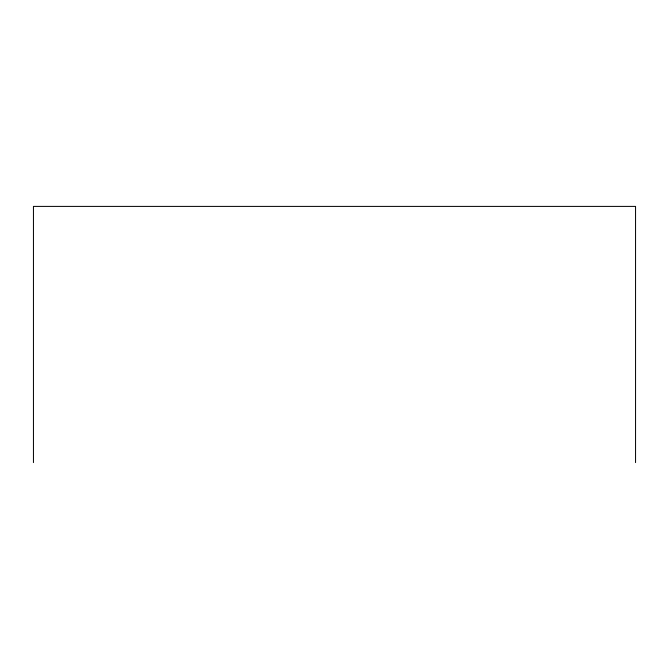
<?xml version="1.0" encoding="UTF-8"?>
<svg xmlns="http://www.w3.org/2000/svg" width="669" height="669" viewBox="0 0 669 669"><rect width="100%" height="100%" fill="white"/><g stroke="black" fill="none" stroke-linecap="round" stroke-linejoin="round"><path stroke-width="1" d="M635.55 462.597L635.55 206.403L33.45 206.403L33.45 462.597"/></g></svg>
